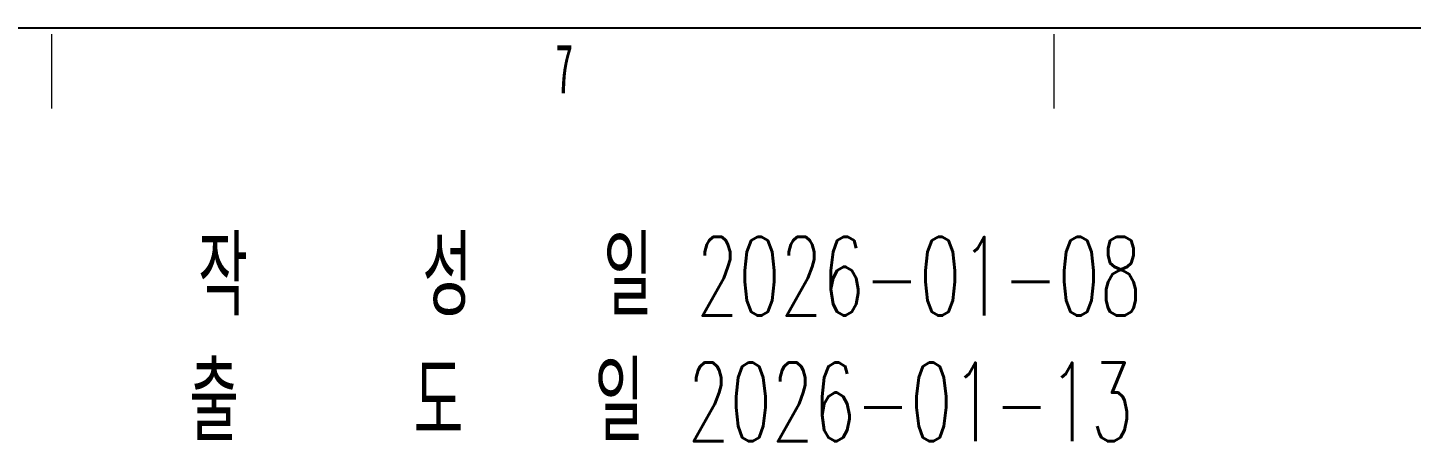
# Model space of a CAD drawing. Header units: millimetres. Extents: x 29 to 2500, y -68 to 1852.
# Drawn here: x 1500.1 to 1835.6, y -68.4 to 31.8 of the extents above; entities that cross this region are included whole.
import ezdxf

# ---------------------------------------------------------------- set-up
doc = ezdxf.new("R2010")
doc.units = ezdxf.units.MM
doc.header["$LTSCALE"] = 6
doc.layers.add('12', color=4, linetype='Continuous')
doc.styles.add('SLDTEXTSTYLE0', font='TXT', dxfattribs={"width": 0.62381, "bigfont": 'bigfont'})
doc.styles.add('SLDTEXTSTYLE5', font='TXT', dxfattribs={"width": 0.525})

# ---------------------------------------------------------------- blocks, each defined once
blk = doc.blocks.new('블록12')
blk.add_line((47.98, 31.81), (2477.98, 31.81))
at = {"color": 9, "linetype": 'Continuous', "lineweight": 18}
for p, q in [((1505.98, 12.27), (1505.98, 30.27)), ((1748.98, 12.27), (1748.98, 30.27))]:
    blk.add_line(p, q, dxfattribs=at)

msp = doc.modelspace()

# ---------------------------------------------------------------- block references
at = {"color": 7, "linetype": 'Continuous'}
msp.add_blockref('블록12', (0, 0), dxfattribs=at)

# ---------------------------------------------------------------- texts
at = {"layer": '12'}
for s, insert, char_height, attachment_point, style in [('7', (1630.237, 27.89), 12, 2, 'SLDTEXTSTYLE5'), ('작    성   일 2026-01-08', (1541.463, -18.854), 19.05, 1, 'SLDTEXTSTYLE0'), ('출    도   일 2026-01-13', (1539.333, -49.317), 19.05, 1, 'SLDTEXTSTYLE0')]:
    msp.add_mtext(s, dxfattribs=dict(at, insert=insert, char_height=char_height, attachment_point=attachment_point, style=style))

doc.saveas('drawing.dxf')
